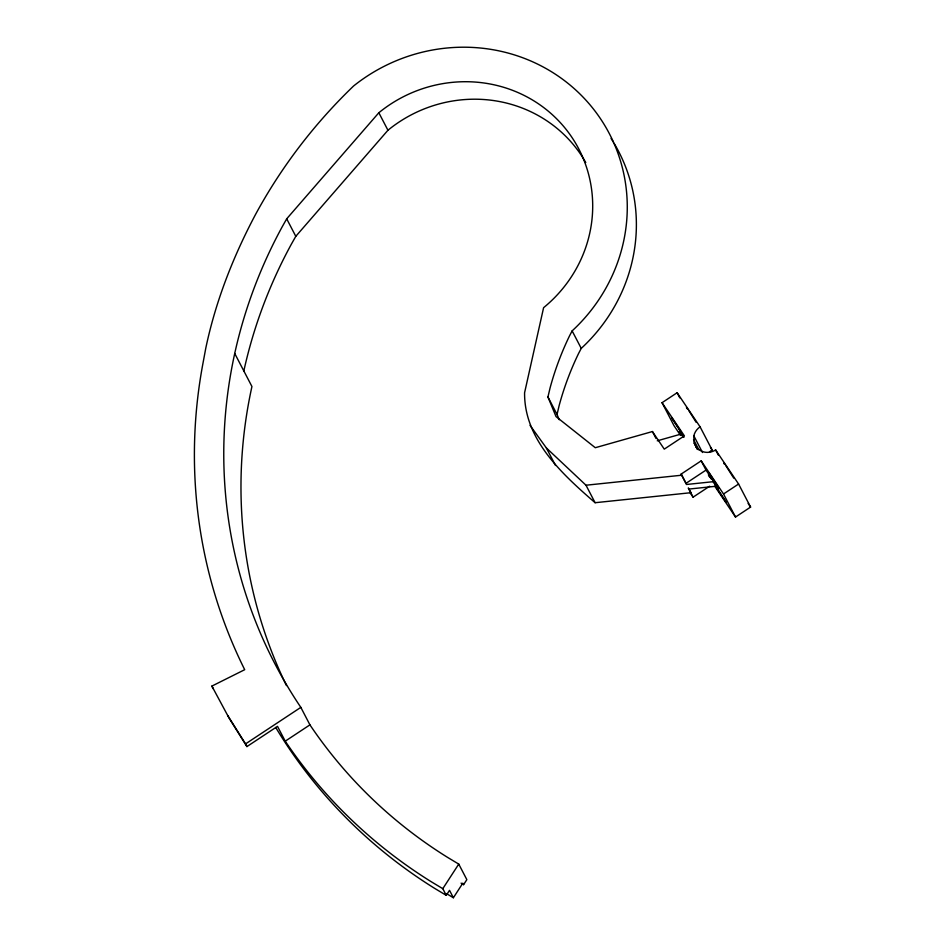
<?xml version="1.0" encoding="UTF-8"?>
<svg xmlns="http://www.w3.org/2000/svg" width="945" height="945" viewBox="0 0 945 945"><rect width="100%" height="100%" fill="white"/><g stroke="black" fill="none" stroke-linecap="round" stroke-linejoin="round"><path stroke-width="1.42" d="M697.103 448.851L694.197 443.099L693.843 435.858A14.458 13.891 -27.5 0 1 700.091 426.845L677.128 392.73L662.043 402.7L674.045 425.746L680.424 435.22M662.043 402.7L684.369 435.846L664.264 449.135L652.428 431.546L595.291 447.717L556.026 416.591L547.946 396.983L550.061 387.993A300.817 289.016 -27.5 0 1 569.504 335.912L572.138 330.892A170.537 163.851 -27.5 0 0 587.176 101.564A170.537 163.851 -27.5 0 0 353.595 85.983A518.238 497.909 -27.5 0 0 255.859 213.853C233.344 256.142 215.637 301.207 205.786 348.173L202.88 363.766A517.718 497.413 -27.5 0 0 244.696 669.698L211.881 686.094L213.263 688.763M559.204 419.698L557.042 414.465L559.168 405.488A300.817 289.016 -27.5 0 1 578.612 353.406L581.246 348.386A170.537 163.851 -27.5 0 0 614.12 143.356M709.648 486.226L693.087 497.164L688.303 487.974L690.925 492.699L595.102 502.716C562.488 474.319 524.132 439.827 524.581 392.777L543.599 307.68A132.572 127.374 -27.5 0 0 563.692 126.465A132.572 127.374 -27.5 0 0 378.839 112.75L286.689 218.827L282.142 226.906A488.022 468.885 -27.5 0 0 234.726 353.465A488.057 468.909 -27.5 0 0 300.829 707.368L309.925 724.862A488.116 468.968 -27.5 0 0 447.469 857.316L458.75 864.096L466.854 879.653L463.605 884.662L461.077 883.138M585.77 162.54A132.572 127.374 -27.5 0 0 387.946 130.245L295.797 236.321L291.237 244.401A488.022 468.885 -27.5 0 0 243.834 370.96M463.605 884.662L462.826 883.173L453.376 897.75L449.513 890.344L446.264 895.34L442.792 888.678L458.75 864.096M442.792 888.678L431.121 881.661A517.718 497.413 -27.5 0 1 285.236 741.175L277.511 726.362L246.928 746.574L245.535 743.904L300.817 707.38M689.035 489.061L716.168 486.226L713.782 481.631L686.649 484.466L685.916 483.379L681.097 474.118L701.19 460.841L723.516 493.987L735.517 517.045L750.59 507.075L738.588 484.029L715.625 449.914A14.458 13.891 -27.5 0 1 695.792 446.347M285.236 741.175L309.925 724.862M685.916 483.379L706.021 470.102L701.19 460.841M723.516 493.987L738.588 484.029M657.259 440.819L681.652 433.909L683.908 437.275M530.039 425.356L546.399 447.989L585.994 485.222L681.817 475.205L686.649 484.466M446.418 893.568L453.376 897.75M446.264 895.34L434.594 888.335A517.718 497.413 -27.5 0 1 275.727 727.485M686.46 407.496L688.019 409.504M696.229 422.391L689.07 411.016M733.757 478.123L725.547 465.235M724.72 464.101L723.988 463.227L724.591 464.385M680.27 433.542L678.711 431.534L681.085 435.55M710.451 447.457L712.093 449.903A14.458 13.891 -27.5 0 0 709.234 452.348M748.133 503.425L750.59 507.075M706.021 470.102L713.782 481.631M711.514 479.304L708.407 474.697L709.601 476.989M713.062 481.619L716.168 486.226M714.786 486.25L735.517 517.045M681.097 474.118L681.817 475.205M690.193 491.613L690.925 492.699M689.885 492.416L693.087 497.164M227.757 715.542L245.535 743.904M246.928 746.574L229.151 718.212L211.881 686.094M686.59 407.827L687.062 408.642M715.625 449.914L718.283 455.029M700.091 426.845L712.093 449.903M677.128 392.73L679.786 397.857M693.843 435.858L702.501 452.513M693.535 439.519L698.863 449.761M694.197 443.099L697.528 449.501M681.652 433.909L683.448 437.358M652.428 431.546L656.043 438.504M572.138 330.892L581.246 348.386M547.946 396.983L557.042 414.465M585.994 485.222L595.102 502.716M378.839 112.75L387.946 130.245M546.399 447.989L555.506 465.483M286.689 218.827L295.797 236.321M234.726 353.465L251.937 386.517A488.069 468.933 -27.5 0 0 286.441 685.562M611.084 138.478A170.537 163.851 -27.5 0 1 613.376 142.128M671.588 417.643L681.357 432.526L671.588 417.643M709.116 473.374L718.885 488.27L709.116 473.374M716.452 487.466L726.221 502.35L716.452 487.466"/></g></svg>
